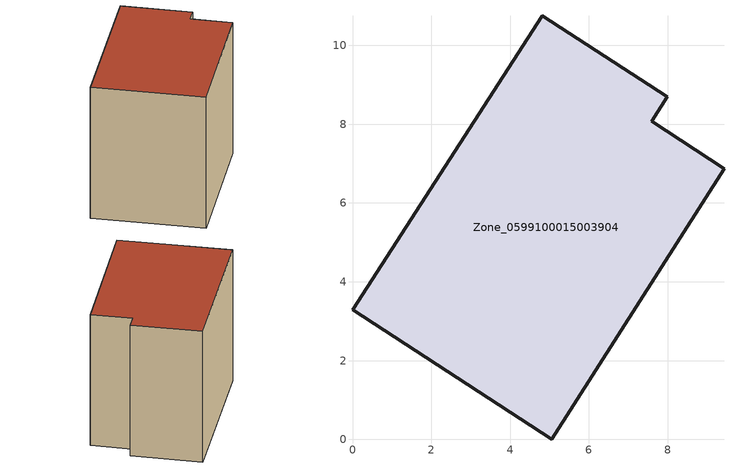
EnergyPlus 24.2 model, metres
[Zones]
Zone_0599100015003904
 floor ground (C_G): 0,3.29 4.82,10.76 7.99,8.69 7.59,8.07 9.43,6.87 5.06,0 z0.75
 wall outside (C_F): 7.59,8.07 7.99,8.69 4.82,10.76 0,3.29 5.06,0 9.43,6.87 7.59,8.07 z0.75:8.38
 roof outside (C_R): 5.06,0 9.43,6.87 7.59,8.07 7.99,8.69 4.82,10.76 0,3.29 z8.38
[BUILDING]
Pand.0599100015003904: North Axis=0; Terrain=City; Loads Convergence Tolerance Value=0.04; Temperature Convergence Tolerance Value=0.4; Solar Distribution=FullExterior; Maximum Number of Warmup Days=25; Minimum Number of Warmup Days=1
[Site:Location]
Rotterdam.The.Hague.AP_ZH_NLD Design_Conditions: Latitude=51.96; Longitude=4.45; Time Zone=1; Elevation=-4.5
[SITE:GROUNDTEMPERATURE:BUILDINGSURFACE]
18, 18, 18, 18, 18, 18, 18, 18, 18, 18, 18, 18
[MATERIAL] Thermal Absorptance=0.9; Solar Absorptance=0.7; Visible Absorptance=0.7
Name | Roughness | Thickness | Conductivity | Density | Specific Heat
G.TI.1965-1974 | MediumSmooth | 0.15 | 0.882353 | 540 | 1210
F.TI.1965-1974 | Rough | 0.3 | 0.697674 | 1920 | 840
R.TI.1965-1974 | MediumRough | 0.2 | 0.232558 | 1500 | 1000
[CONSTRUCTION]
C_G: G.TI.1965-1974
C_F: F.TI.1965-1974
C_R: R.TI.1965-1974
[ZONE]
Zone_0599100015003904: Type=1; Multiplier=1; Ceiling Height=Autocalculate; Volume=Autocalculate; Floor Area=autocalculate; Part of Total Floor Area=Yes
[ZONEINFILTRATION:DESIGNFLOWRATE]
Infil_Zone_0599100015003904: Zone or ZoneList or Space or SpaceList=Zone_0599100015003904; Schedule=AlwaysOn; Design Flow Rate Calculation Method=Flow/Area; Flow Rate per Floor Area=0.003; Constant Term Coefficient=1; Temperature Term Coefficient=0; Velocity Term Coefficient=0; Velocity Squared Term Coefficient=0
[HVACTEMPLATE:ZONE:IDEALLOADSAIRSYSTEM]
Zone_0599100015003904: Maximum Heating Supply Air Temperature=50; Minimum Cooling Supply Air Temperature=13; Maximum Heating Supply Air Humidity Ratio=0.0156; Minimum Cooling Supply Air Humidity Ratio=0.0077; Heating Limit=NoLimit; Cooling Limit=NoLimit; Dehumidification Control Type=ConstantSensibleHeatRatio; Cooling Sensible Heat Ratio=0.7; Dehumidification Setpoint=60; Humidification Control Type=None; Humidification Setpoint=30; Outdoor Air Method=None; Outdoor Air Flow Rate per Person=0.00944; Outdoor Air Flow Rate per Zone Floor Area=0; Outdoor Air Flow Rate per Zone=0; Demand Controlled Ventilation Type=None; Outdoor Air Economizer Type=NoEconomizer; Heat Recovery Type=None; Sensible Heat Recovery Effectiveness=0.7; Latent Heat Recovery Effectiveness=0.65
[ZONECONTROL:THERMOSTAT]
ThermostatControl_Zone_0599100015003904: Zone or ZoneList=Zone_0599100015003904; Control Type Schedule=DualSetpointControlType; Control 1=Thermostat_Zone_0599100015003904; Temperature Difference Between Cutout And Setpoint=0
[THERMOSTATSETPOINT:DUALSETPOINT]
Thermostat_Zone_0599100015003904: Heating Setpoint Temperature Schedule=HeatingSetpoint_Zone_0599100015003904; Cooling Setpoint Temperature Schedule=CoolingSetpoint_Zone_0599100015003904
[SCHEDULE:COMPACT]
HeatingSetpoint_Zone_0599100015003904: Through: 12/31, For: AllDays, Until: 24:00, 21
CoolingSetpoint_Zone_0599100015003904: Through: 12/31, For: AllDays, Until: 24:00, 24
DualSetpointControlType: Through: 12/31, For: AllDays, Until: 24:00, 4
AlwaysOn: Through: 12/31, For: AllDays, Until: 24:00, 1
